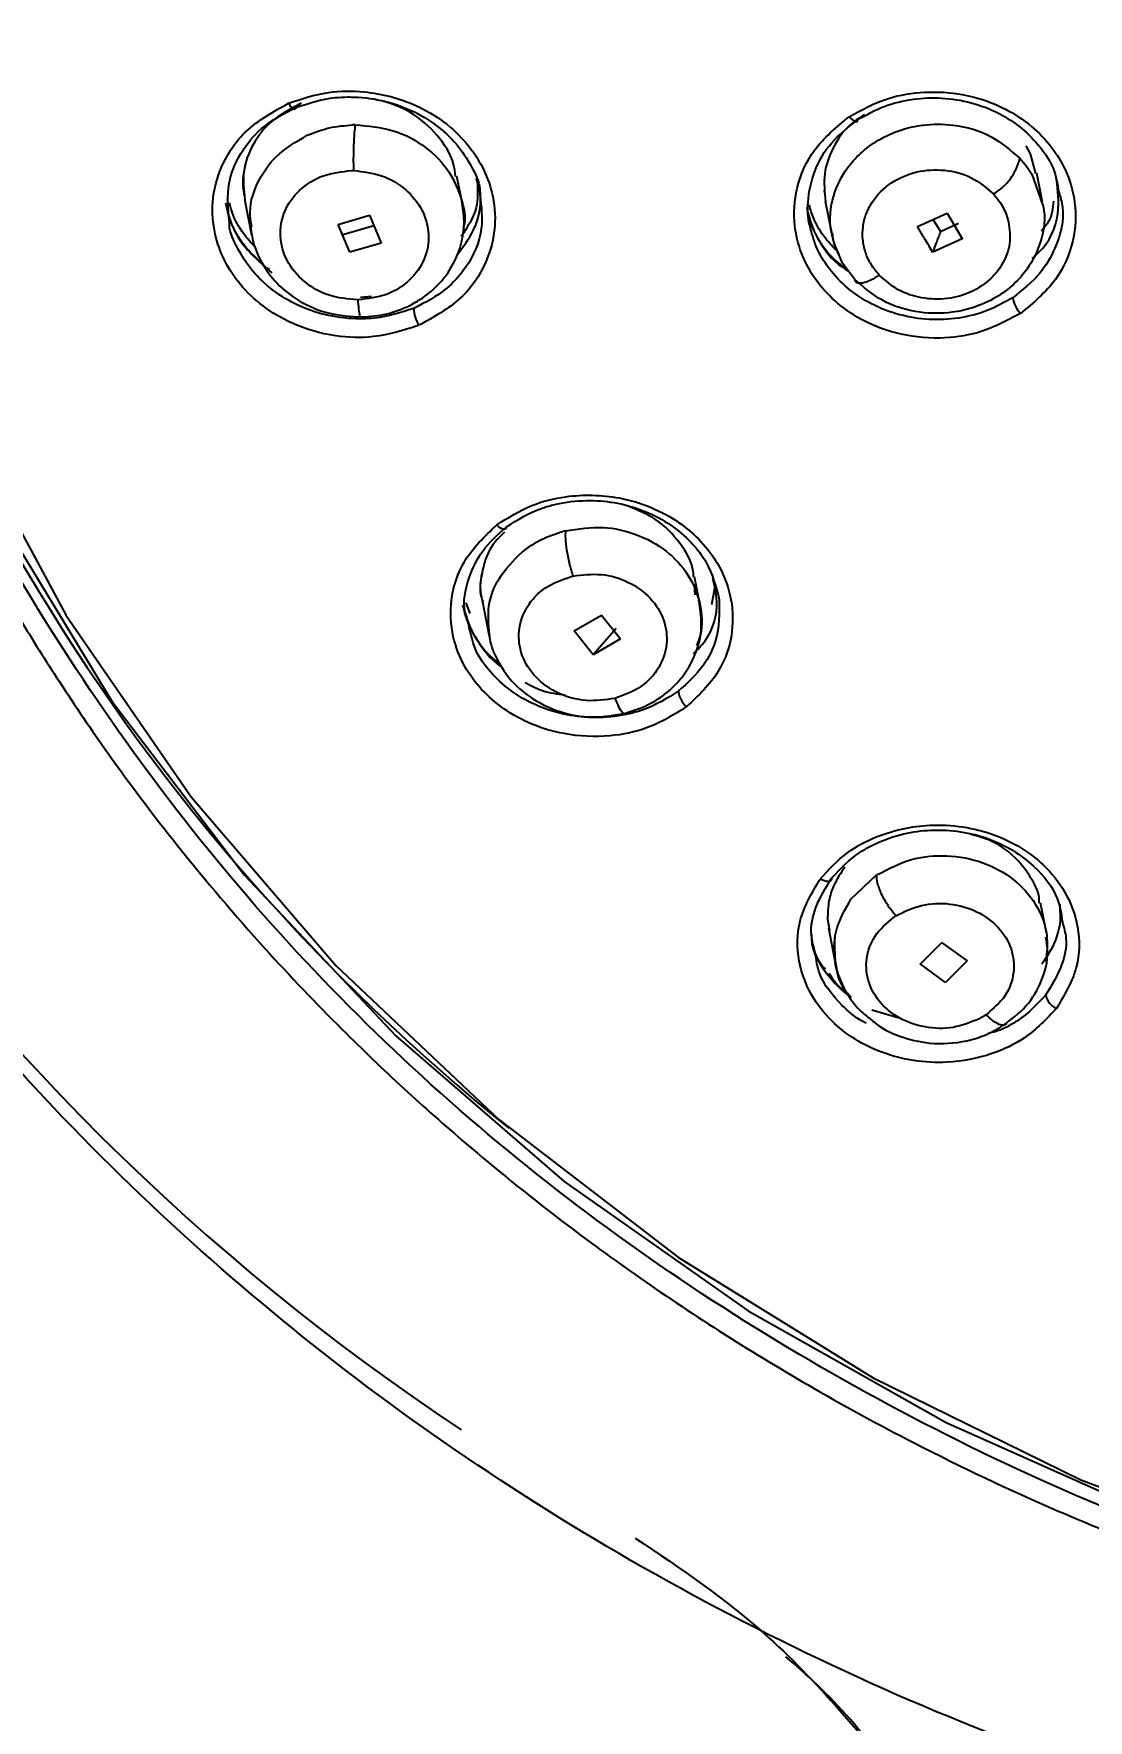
# Model space of a CAD drawing. Header units: millimetres. Extents: x 6110 to 6704, y -2661 to -1821.
# Drawn here: x 6313.67 to 6317.63, y -2185.96 to -2179.61 of the extents above; entities that cross this region are included whole.
import ezdxf

# ---------------------------------------------------------------- set-up
doc = ezdxf.new("R2010")
doc.units = ezdxf.units.MM
doc.header["$LTSCALE"] = 0.1
doc.layers.get('0').update_dxf_attribs({"lineweight": 15})
doc.layers.add('DIM', color=3, linetype='Continuous', lineweight=9)
doc.styles.get("Standard").update_dxf_attribs({"font": 'arial.ttf'})
doc.dimstyles.new('ISO-25', dxfattribs={"dimtxt": 2.5, "dimasz": 2.5, "dimexe": 1.25, "dimexo": 0.625, "dimtad": 1, "dimlfac": 5, "dimtxsty": 'Standard', "dimcen": 2.5, "dimadec": 0, "dimazin": 0, "dimtfac": 1, "dimtmove": 0, "dimatfit": 3, "dimfxl": 0, "dimarcsym": 0})

# ---------------------------------------------------------------- blocks, each defined once
blk = doc.blocks.new('*D49')
at = {"layer": 'Defpoints', "color": 0}
for p in [(6307.9519, -2080.7498), (6411.4918, -2580.4433), (6420.3266, -2580.4433)]:
    blk.add_point(p, dxfattribs=at)
at = {"layer": 'DIM', "color": 0, "lineweight": -2}
for p, q in [((6308.5769, -2080.7498), (6421.5766, -2080.7498)), ((6420.3266, -2084.7498), (6420.3266, -2576.4433)), ((6412.1168, -2580.4433), (6421.5766, -2580.4433))]:
    blk.add_line(p, q, dxfattribs=at)
at = {"layer": 'DIM', "color": 0}
for points in [[(6419.6599, -2084.7498), (6420.9932, -2084.7498), (6420.3266, -2080.7498)], [(6419.6599, -2576.4433), (6420.9932, -2576.4433), (6420.3266, -2580.4433)]]:
    blk.add_solid(points, dxfattribs=at)
at = {"layer": 'DIM', "color": 0, "insert": (6417.0795, -2330.5966), "char_height": 4, "attachment_point": 5, "rotation": 90}
blk.add_mtext('(2280)', dxfattribs=at)

msp = doc.modelspace()

# ---------------------------------------------------------------- linework, layer by layer
at = {"linetype": 'Continuous', "lineweight": 25}
for p, q in [((6314.8798, -2179.957), (6314.87, -2179.9572)), ((6317.3772, -2180.0825), (6317.4021, -2180.1124)), ((6317.4172, -2180.0655), (6317.4013, -2180.0352)), ((6317.438, -2180.1393), (6317.4172, -2180.0655)), ((6315.2826, -2180.2557), (6315.262, -2180.15)), ((6317.4021, -2180.1124), (6317.4223, -2180.1427)), ((6317.4223, -2180.1427), (6317.4535, -2180.231)), ((6317.4622, -2180.2476), (6317.4409, -2180.1385)), ((6316.6466, -2180.2198), (6316.6439, -2180.2042)), ((6314.4637, -2180.2362), (6314.4899, -2180.3703)), ((6316.6464, -2180.244), (6316.6717, -2180.3733)), ((6314.8159, -2180.3314), (6314.9341, -2180.2969)), ((6314.8591, -2180.4359), (6314.8159, -2180.3313)), ((6314.8291, -2180.37), (6314.9495, -2180.3349)), ((6314.9338, -2180.2969), (6314.977, -2180.4015)), ((6316.9928, -2180.3394), (6317.1041, -2180.2893)), ((6317.0803, -2180.3597), (6317.0523, -2180.3126)), ((6317.147, -2180.3284), (6317.0795, -2180.3588)), ((6317.1041, -2180.2893), (6317.1616, -2180.3864)), ((6314.9772, -2180.4014), (6314.859, -2180.4359)), ((6317.1614, -2180.3857), (6317.0501, -2180.4359)), ((6317.0503, -2180.4356), (6317.0503, -2180.4359)), ((6314.5594, -2180.5021), (6314.5487, -2180.4954)), ((6316.7565, -2180.5373), (6316.7115, -2180.4771)), ((6314.9414, -2180.6028), (6314.8992, -2180.606)), ((6315.6702, -2181.4833), (6315.6607, -2181.4857)), ((6316.1759, -2181.7642), (6316.1547, -2181.6561)), ((6316.1537, -2181.6858), (6316.156, -2181.7242)), ((6316.2305, -2181.7009), (6316.2188, -2181.7615)), ((6315.3122, -2181.7947), (6315.297, -2181.7538)), ((6315.357, -2181.7449), (6315.3834, -2181.8802)), ((6315.7023, -2181.8601), (6315.8055, -2181.8001)), ((6315.7743, -2181.9499), (6315.7024, -2181.86)), ((6315.8605, -2181.8507), (6315.7743, -2181.9498)), ((6315.8052, -2181.8002), (6315.8771, -2181.89)), ((6315.8773, -2181.8898), (6315.7742, -2181.9499)), ((6316.743, -2182.8689), (6316.8395, -2182.7778)), ((6317.4773, -2182.9958), (6317.4552, -2182.8829)), ((6317.5303, -2182.9512), (6317.5291, -2182.8872)), ((6316.6551, -2182.9444), (6316.6618, -2182.9848)), ((6316.6583, -2182.976), (6316.6853, -2183.1146)), ((6317.0028, -2183.1126), (6317.0839, -2183.0318)), ((6317.0837, -2183.0319), (6317.1795, -2183.1008)), ((6317.0987, -2183.1815), (6317.0028, -2183.1125)), ((6317.1796, -2183.1006), (6317.0986, -2183.1815)), ((6316.8218, -2183.2851), (6316.9247, -2183.3151))]:
    msp.add_line(p, q, dxfattribs=at)
at = {"linetype": 'Continuous', "lineweight": 25, "flags": 128}
for points in [[(6312.833, -2179.3392), (6312.8734, -2179.5319), (6313.0953, -2180.3181), (6313.4031, -2181.0772), (6313.7937, -2181.8017), (6314.2632, -2182.4844), (6314.8071, -2183.1186), (6315.4198, -2183.6979), (6316.0953, -2184.2166), (6316.8269, -2184.6694), (6317.6072, -2185.052), (6318.4287, -2185.3605), (6319.283, -2185.5919), (6320.1616, -2185.7438), (6321.056, -2185.8147), (6321.9571, -2185.804)], [(6314.6565, -2179.8914), (6314.6554, -2179.8955), (6314.6534, -2179.8979), (6314.6505, -2179.8985), (6314.647, -2179.8972), (6314.6429, -2179.8941), (6314.6384, -2179.8893), (6314.6338, -2179.883), (6314.6291, -2179.8755)], [(6316.7362, -2179.9261), (6316.7423, -2179.9327), (6316.7483, -2179.9381), (6316.7538, -2179.9421), (6316.7587, -2179.9445), (6316.7628, -2179.9452), (6316.7659, -2179.9443), (6316.7678, -2179.9416), (6316.7686, -2179.9374)], [(6313.5416, -2181.4271), (6313.9653, -2182.1247), (6314.4638, -2182.7785), (6315.0323, -2183.3822), (6315.6654, -2183.93), (6316.3569, -2184.4166), (6317.1002, -2184.8373), (6317.8881, -2185.1881), (6318.713, -2185.4656), (6319.567, -2185.6672), (6320.4419, -2185.7908), (6321.3292, -2185.8353), (6322.2204, -2185.8003), (6323.1069, -2185.686), (6323.9801, -2185.4937), (6324.8318, -2185.2252), (6325.6536, -2184.883), (6326.4376, -2184.4704), (6327.1763, -2183.9914), (6327.8627, -2183.4506), (6328.4899, -2182.8533), (6329.0521, -2182.2052), (6329.5439, -2181.5125), (6329.9604, -2180.7819)], [(6315.4488, -2181.4683), (6315.4477, -2181.4729), (6315.4453, -2181.476), (6315.4416, -2181.4775), (6315.4369, -2181.4774), (6315.4313, -2181.4756), (6315.4251, -2181.4722), (6315.4184, -2181.4674), (6315.4116, -2181.4614)], [(6316.6711, -2182.789), (6316.6702, -2182.794), (6316.6676, -2182.7979), (6316.6635, -2182.8006), (6316.6579, -2182.8019), (6316.6513, -2182.8017), (6316.6437, -2182.8001), (6316.6355, -2182.7972), (6316.6271, -2182.793)]]:
    msp.add_lwpolyline(points, dxfattribs=at)
at = {"linetype": 'Continuous', "lineweight": 25}
for centre, radius, start, end in [((6320.1783, -2177.4713), 8.8695, 191.52649, 236.45921), ((6320.3224, -2177.6885), 7.7566, 191.3905, 231.15198), ((6317.1756, -2180.0377), 0.2065, 299.93826, 347.47942), ((6315.2243, -2180.6436), 0.1244, 181.61722, 212.61722), ((6317.4597, -2180.5892), 0.1104, 189.14176, 223.87738), ((6316.1846, -2182.0756), 0.0913, 187.23566, 229.55897), ((6317.5449, -2183.2131), 0.0725, 193.06416, 246.10781)]:
    msp.add_arc(centre, radius, start, end, dxfattribs=at)
for points, knots in [([(6321.293, -2186.764), (6320.8419, -2186.7483), (6319.9316, -2186.7166), (6318.485, -2186.4398), (6316.9759, -2185.9377), (6315.4952, -2185.1542), (6314.1777, -2184.1438), (6313.0843, -2182.9494), (6312.2263, -2181.5849), (6311.6675, -2180.1736), (6311.3755, -2178.748), (6311.3229, -2177.4154), (6311.4712, -2176.1199), (6311.8197, -2174.7929), (6312.4334, -2173.4004), (6313.3515, -2172.0223), (6314.5158, -2170.7843), (6315.8723, -2169.7429), (6317.4071, -2168.9085), (6318.9812, -2168.3491), (6320.5618, -2168.0162), (6321.5761, -2167.9766), (6322.0888, -2167.9566)], [0, 0, 0, 0, 0.041768, 0.084276, 0.137195, 0.191649, 0.244568, 0.299021, 0.351941, 0.406395, 0.452689, 0.499999, 0.541767, 0.584275, 0.637195, 0.691649, 0.744569, 0.799023, 0.851943, 0.906397, 0.952691, 1, 1, 1, 1]), ([(6319.9651, -2185.7711), (6319.4424, -2185.6703), (6318.397, -2185.4687), (6316.9474, -2184.8513), (6315.644, -2184.025), (6314.5278, -2182.9933), (6313.6496, -2181.7903), (6313.0765, -2180.6699), (6312.9117, -2179.9366), (6312.8538, -2179.6791)], [0, 0, 0, 0, 0.152878, 0.305756, 0.458634, 0.611512, 0.76439, 0.917269, 1, 1, 1, 1]), ([(6312.7572, -2179.7209), (6312.7659, -2179.761), (6312.8228, -2180.0242), (6312.9547, -2180.4146), (6313.1464, -2180.9041), (6313.3531, -2181.3457), (6313.5654, -2181.7307), (6313.7738, -2182.0639), (6313.9687, -2182.3504), (6314.2234, -2182.6887), (6314.5172, -2183.0347), (6314.8049, -2183.3365), (6315.058, -2183.5792), (6315.3273, -2183.818), (6315.6163, -2184.0519), (6315.9354, -2184.2861), (6316.2476, -2184.4955), (6316.5971, -2184.7084), (6317.0183, -2184.9386), (6317.4703, -2185.1523), (6317.8833, -2185.3197), (6318.1713, -2185.4233), (6318.4539, -2185.5169), (6318.7771, -2185.6128), (6319.176, -2185.7122), (6319.5673, -2185.7937), (6319.8272, -2185.8343), (6319.9551, -2185.8543)], [0, 0, 0, 0, 0.012754, 0.08379, 0.127677, 0.17588, 0.234617, 0.263195, 0.2967, 0.340883, 0.392561, 0.434717, 0.467046, 0.498266, 0.542804, 0.57819, 0.616042, 0.654185, 0.698929, 0.756921, 0.800012, 0.828197, 0.845414, 0.88589, 0.925146, 0.963182, 1, 1, 1, 1]), ([(6314.6291, -2179.8755), (6314.6782, -2179.8591), (6314.7692, -2179.8288), (6314.9361, -2179.8278), (6315.0884, -2179.8676), (6315.2153, -2179.9429), (6315.3004, -2180.023), (6315.361, -2180.1137), (6315.4006, -2180.2194), (6315.4114, -2180.3437), (6315.3754, -2180.4832), (6315.2816, -2180.6211), (6315.1753, -2180.6798), (6315.1195, -2180.7106)], [0, 0, 0, 0, 0.095996, 0.177913, 0.298894, 0.374666, 0.447729, 0.518075, 0.585697, 0.672417, 0.770398, 0.879589, 1, 1, 1, 1]), ([(6316.7362, -2179.9261), (6316.784, -2179.9001), (6316.8712, -2179.8526), (6317.0358, -2179.8263), (6317.1892, -2179.8414), (6317.3243, -2179.8933), (6317.4226, -2179.9583), (6317.498, -2180.0366), (6317.5567, -2180.1331), (6317.5919, -2180.2534), (6317.5843, -2180.3978), (6317.5201, -2180.5498), (6317.4282, -2180.6259), (6317.3802, -2180.6657)], [0, 0, 0, 0, 0.102023, 0.186083, 0.299703, 0.37664, 0.449874, 0.519398, 0.585207, 0.673032, 0.771459, 0.880443, 1, 1, 1, 1]), ([(6315.1195, -2180.7106), (6315.0636, -2180.7286), (6314.9633, -2180.7608), (6314.7954, -2180.7547), (6314.6515, -2180.7135), (6314.5315, -2180.6419), (6314.4461, -2180.5606), (6314.3848, -2180.4677), (6314.3472, -2180.3621), (6314.3381, -2180.24), (6314.3733, -2180.1041), (6314.4658, -2179.9661), (6314.5726, -2179.9068), (6314.6291, -2179.8755)], [0, 0, 0, 0, 0.108634, 0.194831, 0.299323, 0.375934, 0.450142, 0.520765, 0.591343, 0.67352, 0.769042, 0.877862, 1, 1, 1, 1]), ([(6314.4067, -2180.3223), (6314.402, -2180.2732), (6314.3929, -2180.1772), (6314.4501, -2180.0526), (6314.5372, -2179.953), (6314.6154, -2179.9126), (6314.6565, -2179.8914)], [0, 0, 0, 0, 0.276185, 0.538934, 0.757829, 1, 1, 1, 1]), ([(6314.6762, -2179.8756), (6314.6359, -2179.897), (6314.5634, -2179.9355), (6314.4914, -2180.0286), (6314.4532, -2180.13), (6314.4612, -2180.203), (6314.465, -2180.2374)], [0, 0, 0, 0, 0.283951, 0.510351, 0.769926, 1, 1, 1, 1]), ([(6314.6565, -2179.8914), (6314.7052, -2179.8757), (6314.7684, -2179.8553), (6314.8446, -2179.8518), (6314.9071, -2179.8525), (6314.989, -2179.8638), (6315.0938, -2179.9005), (6315.1857, -2179.9552), (6315.2633, -2180.0271), (6315.3164, -2180.1096), (6315.3487, -2180.1767), (6315.3489, -2180.2151), (6315.349, -2180.2233)], [0, 0, 0, 0, 0.1736846, 0.2253356, 0.2533051, 0.3817721, 0.4955181, 0.6187851, 0.7386891, 0.8554097, 0.9691422, 1, 1, 1, 1]), ([(6315.2566, -2180.1509), (6315.255, -2180.1354), (6315.2492, -2180.0803), (6315.1909, -2179.9925), (6315.0988, -2179.9081), (6315.021, -2179.8799), (6314.9874, -2179.8677)], [0, 0, 0, 0, 0.121426, 0.432177, 0.755237, 1, 1, 1, 1]), ([(6316.7686, -2179.9374), (6316.8007, -2179.9193), (6316.8648, -2179.8831), (6316.9744, -2179.8571), (6317.0859, -2179.8525), (6317.1955, -2179.8701), (6317.298, -2179.9094), (6317.3867, -2179.967), (6317.4554, -2180.0383), (6317.509, -2180.119), (6317.5191, -2180.1791), (6317.5241, -2180.2095)], [0, 0, 0, 0, 0.117601, 0.235212, 0.345299, 0.458551, 0.572294, 0.682727, 0.789932, 0.894004, 1, 1, 1, 1]), ([(6314.8798, -2179.957), (6314.8786, -2179.9657), (6314.8768, -2179.979), (6314.8749, -2180.0071), (6314.8737, -2180.0314), (6314.873, -2180.0574), (6314.8725, -2180.091), (6314.8728, -2180.1139), (6314.8731, -2180.1287)], [0, 0, 0, 0, 0.243271, 0.373729, 0.506244, 0.637838, 0.765651, 1, 1, 1, 1]), ([(6314.8798, -2179.957), (6314.928, -2179.9611), (6315.0179, -2179.9687), (6315.1377, -2180.0296), (6315.2294, -2180.1161), (6315.2797, -2180.2252), (6315.2976, -2180.3077), (6315.2859, -2180.3469), (6315.2853, -2180.3492)], [0, 0, 0, 0, 0.213751, 0.399123, 0.59981, 0.79515, 0.988248, 1, 1, 1, 1]), ([(6317.3802, -2180.6657), (6317.3278, -2180.6937), (6317.2344, -2180.7435), (6317.069, -2180.7649), (6316.9218, -2180.7484), (6316.7919, -2180.6986), (6316.6922, -2180.6324), (6316.6142, -2180.5508), (6316.5563, -2180.4514), (6316.524, -2180.3302), (6316.5339, -2180.1891), (6316.5982, -2180.0402), (6316.6888, -2179.9653), (6316.7362, -2179.9261)], [0, 0, 0, 0, 0.110986, 0.197885, 0.298778, 0.376333, 0.45122, 0.522122, 0.59299, 0.678569, 0.774938, 0.882072, 1, 1, 1, 1]), ([(6316.5885, -2180.3361), (6316.5882, -2180.3354), (6316.5795, -2180.3072), (6316.5795, -2180.2355), (6316.601, -2180.1283), (6316.6654, -2180.0183), (6316.7337, -2179.9648), (6316.7686, -2179.9374)], [0, 0, 0, 0, 0.00507, 0.192445, 0.465411, 0.726247, 1, 1, 1, 1]), ([(6316.7937, -2179.9188), (6316.7776, -2179.9288), (6316.726, -2179.9609), (6316.6731, -2180.0392), (6316.6366, -2180.1416), (6316.6437, -2180.2104), (6316.6474, -2180.2455)], [0, 0, 0, 0, 0.1403947, 0.4495115, 0.719199, 1, 1, 1, 1]), ([(6316.7115, -2180.4771), (6316.6937, -2180.4376), (6316.6574, -2180.3566), (6316.6692, -2180.2279), (6316.7173, -2180.1297), (6316.7787, -2180.0609), (6316.8468, -2180.0102), (6316.9275, -2179.974), (6317.0235, -2179.9529), (6317.1405, -2179.9534), (6317.2737, -2179.9919), (6317.3436, -2180.0531), (6317.3772, -2180.0825)], [0, 0, 0, 0, 0.121465, 0.248878, 0.358769, 0.425386, 0.499658, 0.583856, 0.653834, 0.750779, 0.880329, 1, 1, 1, 1]), ([(6314.4909, -2180.3403), (6314.4879, -2180.3214), (6314.4786, -2180.2616), (6314.5115, -2180.1676), (6314.5827, -2180.064), (6314.6581, -2180.0203), (6314.6998, -2179.9961)], [0, 0, 0, 0, 0.1361165, 0.4299654, 0.6848747, 1, 1, 1, 1]), ([(6314.4645, -2180.2247), (6314.462, -2180.2126), (6314.4539, -2180.1737), (6314.4619, -2180.1355), (6314.4674, -2180.1092)], [0, 0, 0, 0, 0.311093, 1, 1, 1, 1]), ([(6314.8895, -2180.6149), (6314.8527, -2180.6117), (6314.7795, -2180.6052), (6314.684, -2180.5499), (6314.6183, -2180.4704), (6314.5917, -2180.3753), (6314.6085, -2180.2795), (6314.6664, -2180.1981), (6314.7567, -2180.1406), (6314.8298, -2180.1326), (6314.8663, -2180.1287)], [0, 0, 0, 0, 0.126075, 0.250713, 0.374166, 0.497369, 0.621398, 0.746857, 0.873516, 1, 1, 1, 1]), ([(6314.8663, -2180.1287), (6314.8674, -2180.1286), (6314.8697, -2180.1286), (6314.8719, -2180.1287), (6314.8731, -2180.1287)], [0, 0, 0, 0, 0.500272, 1, 1, 1, 1]), ([(6314.8731, -2180.1287), (6314.9091, -2180.1327), (6314.9806, -2180.1408), (6315.0733, -2180.1966), (6315.137, -2180.2757), (6315.1622, -2180.3697), (6315.1454, -2180.4638), (6315.0888, -2180.5442), (6314.9996, -2180.6022), (6314.9264, -2180.6106), (6314.8895, -2180.6149)], [0, 0, 0, 0, 0.125218, 0.248566, 0.372043, 0.495668, 0.618933, 0.743085, 0.870615, 1, 1, 1, 1]), ([(6316.8491, -2180.5216), (6316.8382, -2180.5084), (6316.8166, -2180.482), (6316.7961, -2180.4364), (6316.7857, -2180.3884), (6316.7865, -2180.3396), (6316.7984, -2180.2918), (6316.8283, -2180.2324), (6316.8897, -2180.1706), (6316.9883, -2180.1284), (6317.0953, -2180.1221), (6317.2006, -2180.1496), (6317.2523, -2180.1941), (6317.2786, -2180.2167)], [0, 0, 0, 0, 0.063447, 0.126894, 0.190419, 0.25409, 0.317953, 0.382022, 0.509878, 0.633989, 0.754188, 0.875086, 1, 1, 1, 1]), ([(6317.4237, -2180.4599), (6317.4377, -2180.4473), (6317.4935, -2180.3974), (6317.5325, -2180.2832), (6317.5191, -2180.1891), (6317.5132, -2180.1479)], [0, 0, 0, 0, 0.158344, 0.630978, 1, 1, 1, 1]), ([(6315.2611, -2180.4486), (6315.2844, -2180.4177), (6315.34, -2180.3437), (6315.3607, -2180.2342), (6315.3386, -2180.1702), (6315.3344, -2180.1581)], [0, 0, 0, 0, 0.3685836, 0.8809624, 1, 1, 1, 1]), ([(6315.3387, -2180.1721), (6315.3402, -2180.2045), (6315.3436, -2180.2786), (6315.3012, -2180.3415), (6315.2774, -2180.3769)], [0, 0, 0, 0, 0.43848, 1, 1, 1, 1]), ([(6317.5241, -2180.2095), (6317.5296, -2180.228), (6317.5502, -2180.298), (6317.521, -2180.4071), (6317.4547, -2180.5249), (6317.3876, -2180.5777), (6317.3507, -2180.6068)], [0, 0, 0, 0, 0.126, 0.474808, 0.711665, 1, 1, 1, 1]), ([(6314.3923, -2180.2517), (6314.3975, -2180.2745), (6314.4091, -2180.3248), (6314.4589, -2180.4197), (6314.5241, -2180.4765), (6314.566, -2180.5129)], [0, 0, 0, 0, 0.229276, 0.505864, 1, 1, 1, 1]), ([(6314.5324, -2180.4803), (6314.5111, -2180.4611), (6314.4642, -2180.4185), (6314.4194, -2180.3476), (6314.4051, -2180.2977), (6314.3993, -2180.2772)], [0, 0, 0, 0, 0.328055, 0.724026, 1, 1, 1, 1]), ([(6314.505, -2180.4182), (6314.4893, -2180.4009), (6314.4538, -2180.3616), (6314.4212, -2180.3035), (6314.4107, -2180.2631), (6314.4073, -2180.2499)], [0, 0, 0, 0, 0.345647, 0.785171, 1, 1, 1, 1]), ([(6314.8919, -2180.6796), (6314.9238, -2180.6778), (6314.987, -2180.6744), (6315.0752, -2180.6439), (6315.1513, -2180.5982), (6315.2123, -2180.539), (6315.2566, -2180.4704), (6315.2828, -2180.3958), (6315.2924, -2180.3187), (6315.284, -2180.2681), (6315.2799, -2180.2432)], [0, 0, 0, 0, 0.137663, 0.27267, 0.403467, 0.529648, 0.65207, 0.771315, 0.88745, 1, 1, 1, 1]), ([(6315.349, -2180.2233), (6315.3538, -2180.2647), (6315.3649, -2180.3596), (6315.3095, -2180.4821), (6315.2191, -2180.5852), (6315.1425, -2180.625), (6315.1, -2180.6471)], [0, 0, 0, 0, 0.236692, 0.542129, 0.746035, 1, 1, 1, 1]), ([(6316.577, -2180.2676), (6316.5808, -2180.2872), (6316.5902, -2180.3345), (6316.6282, -2180.4035), (6316.6732, -2180.4683), (6316.7163, -2180.4954), (6316.733, -2180.5059)], [0, 0, 0, 0, 0.2119148, 0.512473, 0.8101172, 1, 1, 1, 1]), ([(6316.6931, -2180.4334), (6316.6772, -2180.4172), (6316.6403, -2180.3797), (6316.604, -2180.3193), (6316.5913, -2180.275), (6316.5863, -2180.258)], [0, 0, 0, 0, 0.318123, 0.737742, 1, 1, 1, 1]), ([(6317.4535, -2180.231), (6317.4577, -2180.2417), (6317.4784, -2180.2941), (6317.4628, -2180.3921), (6317.4167, -2180.49), (6317.3549, -2180.559), (6317.2868, -2180.6097), (6317.207, -2180.6454), (6317.1099, -2180.667), (6316.9921, -2180.6666), (6316.8583, -2180.6266), (6316.7894, -2180.5661), (6316.7565, -2180.5373)], [0, 0, 0, 0, 0.03559, 0.175415, 0.296133, 0.369268, 0.450782, 0.543727, 0.616773, 0.729979, 0.871116, 1, 1, 1, 1]), ([(6317.2786, -2180.2167), (6317.2907, -2180.2313), (6317.3148, -2180.2605), (6317.3269, -2180.2948), (6317.3329, -2180.312)], [0, 0, 0, 0, 0.499962, 1, 1, 1, 1]), ([(6317.5041, -2180.2439), (6317.5013, -2180.2703), (6317.4968, -2180.3121), (6317.4685, -2180.345), (6317.4581, -2180.3571)], [0, 0, 0, 0, 0.631611, 1, 1, 1, 1]), ([(6315.1, -2180.6471), (6315.0518, -2180.6627), (6314.9893, -2180.6829), (6314.9141, -2180.6866), (6314.8513, -2180.6862), (6314.7684, -2180.675), (6314.6619, -2180.6377), (6314.5688, -2180.5819), (6314.4901, -2180.5082), (6314.438, -2180.4236), (6314.4063, -2180.3598), (6314.4067, -2180.3257), (6314.4067, -2180.3223)], [0, 0, 0, 0, 0.1734337, 0.2248964, 0.2526405, 0.3843873, 0.5006524, 0.6272297, 0.7503829, 0.870304, 0.9872012, 1, 1, 1, 1]), ([(6316.7292, -2180.5008), (6316.711, -2180.4873), (6316.6609, -2180.45), (6316.6082, -2180.3753), (6316.5898, -2180.314), (6316.5815, -2180.2864)], [0, 0, 0, 0, 0.238266, 0.657064, 1, 1, 1, 1]), ([(6317.3507, -2180.6068), (6317.3195, -2180.6245), (6317.2569, -2180.6599), (6317.1487, -2180.6866), (6317.0367, -2180.6921), (6316.9246, -2180.6745), (6316.8195, -2180.6342), (6316.7288, -2180.5742), (6316.6584, -2180.4999), (6316.6099, -2180.4192), (6316.5953, -2180.3626), (6316.5885, -2180.3361)], [0, 0, 0, 0, 0.114815, 0.229638, 0.342372, 0.457163, 0.5743, 0.688068, 0.798561, 0.905878, 1, 1, 1, 1]), ([(6317.3329, -2180.312), (6317.3375, -2180.3394), (6317.3465, -2180.3935), (6317.3208, -2180.4725), (6317.2703, -2180.5393), (6317.1963, -2180.5888), (6317.1056, -2180.6148), (6317.0091, -2180.6119), (6316.917, -2180.5817), (6316.8717, -2180.5416), (6316.8491, -2180.5216)], [0, 0, 0, 0, 0.125392, 0.247118, 0.36741, 0.489931, 0.617011, 0.745334, 0.872976, 1, 1, 1, 1]), ([(6317.0505, -2180.4364), (6317.041, -2180.4204), (6317.0312, -2180.4038), (6317.0188, -2180.383), (6317.0092, -2180.3666), (6316.9998, -2180.3508), (6316.993, -2180.3393)], [0, 0, 0, 0, 0.495209, 0.513126, 0.64433, 1, 1, 1, 1]), ([(6314.4869, -2180.3415), (6314.4896, -2180.3612), (6314.4961, -2180.4084), (6314.5285, -2180.4812), (6314.5853, -2180.5576), (6314.6698, -2180.6238), (6314.7804, -2180.6725), (6314.8631, -2180.6768), (6314.9062, -2180.6791)], [0, 0, 0, 0, 0.103597, 0.24881, 0.410944, 0.590047, 0.786345, 1, 1, 1, 1]), ([(6316.6727, -2180.3624), (6316.6732, -2180.3717), (6316.6746, -2180.3991), (6316.6876, -2180.4241), (6316.6961, -2180.4406)], [0, 0, 0, 0, 0.339258, 1, 1, 1, 1]), ([(6317.0796, -2180.3587), (6317.0771, -2180.3652), (6317.0724, -2180.3773), (6317.0672, -2180.3902), (6317.06, -2180.4094), (6317.055, -2180.4229), (6317.0503, -2180.4356)], [0, 0, 0, 0, 0.250008, 0.470468, 0.500002, 1, 1, 1, 1]), ([(6316.8491, -2180.5216), (6316.8382, -2180.5286), (6316.8156, -2180.5434), (6316.7857, -2180.5537), (6316.7633, -2180.553), (6316.7588, -2180.5424), (6316.7565, -2180.5373)], [0, 0, 0, 0, 0.233277, 0.488311, 0.749782, 1, 1, 1, 1]), ([(6314.8895, -2180.6149), (6314.8904, -2180.627), (6314.8923, -2180.6523), (6314.8962, -2180.6762), (6314.8989, -2180.6779), (6314.9002, -2180.6787)], [0, 0, 0, 0, 0.326726, 0.685903, 1, 1, 1, 1]), ([(6315.4116, -2181.4614), (6315.4538, -2181.4345), (6315.532, -2181.3848), (6315.6914, -2181.3455), (6315.8487, -2181.3486), (6315.9921, -2181.3913), (6316.0969, -2181.4481), (6316.1815, -2181.5206), (6316.2503, -2181.6123), (6316.297, -2181.7283), (6316.3034, -2181.8696), (6316.2541, -2182.0226), (6316.1696, -2182.1029), (6316.1253, -2182.1451)], [0, 0, 0, 0, 0.095996, 0.177913, 0.298894, 0.374666, 0.447729, 0.518075, 0.585697, 0.672417, 0.770398, 0.879589, 1, 1, 1, 1]), ([(6315.4488, -2181.4683), (6315.4907, -2181.4421), (6315.545, -2181.4082), (6315.6167, -2181.3875), (6315.6766, -2181.3739), (6315.758, -2181.3659), (6315.8688, -2181.377), (6315.9727, -2181.408), (6316.0673, -2181.459), (6316.1442, -2181.5249), (6316.2162, -2181.6176), (6316.2357, -2181.6947), (6316.2479, -2181.7425)], [0, 0, 0, 0, 0.150403, 0.195131, 0.219351, 0.330598, 0.429097, 0.535841, 0.639672, 0.740747, 0.839234, 1, 1, 1, 1]), ([(6316.1514, -2181.6563), (6316.1512, -2181.6499), (6316.15, -2181.6051), (6316.1021, -2181.5267), (6316.0201, -2181.4386), (6315.9444, -2181.4074), (6315.9103, -2181.3933)], [0, 0, 0, 0, 0.0562327, 0.3903611, 0.7257347, 1, 1, 1, 1]), ([(6316.1253, -2182.1451), (6316.0771, -2182.175), (6315.9905, -2182.2288), (6315.8282, -2182.2614), (6315.6785, -2182.2552), (6315.5428, -2182.2144), (6315.4373, -2182.1565), (6315.3514, -2182.082), (6315.2845, -2181.9899), (6315.2401, -2181.8756), (6315.2339, -2181.738), (6315.282, -2181.5852), (6315.3668, -2181.5042), (6315.4116, -2181.4614)], [0, 0, 0, 0, 0.1086335, 0.1948311, 0.2993225, 0.3759343, 0.4501422, 0.5207652, 0.5913431, 0.6735203, 0.7690425, 0.8778622, 1, 1, 1, 1]), ([(6315.3054, -2181.8324), (6315.3005, -2181.8186), (6315.2808, -2181.7633), (6315.3019, -2181.6663), (6315.353, -2181.5536), (6315.4163, -2181.4972), (6315.4488, -2181.4683)], [0, 0, 0, 0, 0.104057, 0.41816, 0.700827, 1, 1, 1, 1]), ([(6315.6702, -2181.4833), (6315.7177, -2181.476), (6315.8065, -2181.4625), (6315.9399, -2181.4929), (6316.052, -2181.5542), (6316.1367, -2181.6466), (6316.1807, -2181.7572), (6316.1878, -2181.8519), (6316.1673, -2181.9022), (6316.1621, -2181.915)], [0, 0, 0, 0, 0.1695294, 0.3165479, 0.4757147, 0.63064, 0.783791, 0.9453118, 1, 1, 1, 1]), ([(6315.4414, -2181.4883), (6315.4255, -2181.5035), (6315.3846, -2181.5427), (6315.3559, -2181.63), (6315.3437, -2181.7054), (6315.3581, -2181.7449), (6315.3593, -2181.7482)], [0, 0, 0, 0, 0.2192441, 0.5660182, 0.9636044, 1, 1, 1, 1]), ([(6315.6702, -2181.4833), (6315.6695, -2181.4925), (6315.6686, -2181.5066), (6315.6713, -2181.535), (6315.6747, -2181.5593), (6315.6795, -2181.5849), (6315.6868, -2181.6177), (6315.6935, -2181.6395), (6315.6979, -2181.6537)], [0, 0, 0, 0, 0.2432711, 0.373729, 0.5062443, 0.6378379, 0.765651, 1, 1, 1, 1]), ([(6315.3843, -2181.8719), (6315.3811, -2181.8366), (6315.3745, -2181.7652), (6315.4162, -2181.6536), (6315.4758, -2181.5943), (6315.5081, -2181.5622)], [0, 0, 0, 0, 0.308879, 0.625527, 1, 1, 1, 1]), ([(6315.3559, -2181.7369), (6315.3557, -2181.7363), (6315.3456, -2181.7047), (6315.3518, -2181.6722), (6315.3579, -2181.6403)], [0, 0, 0, 0, 0.018051, 1, 1, 1, 1]), ([(6315.8559, -2182.1135), (6315.8197, -2182.1188), (6315.7477, -2182.1295), (6315.6401, -2182.0987), (6315.5539, -2182.038), (6315.5007, -2181.9534), (6315.4887, -2181.8582), (6315.5203, -2181.7673), (6315.59, -2181.6917), (6315.6576, -2181.6674), (6315.6914, -2181.6552)], [0, 0, 0, 0, 0.126075, 0.250713, 0.374166, 0.497369, 0.621398, 0.746857, 0.873516, 1, 1, 1, 1]), ([(6315.6914, -2181.6552), (6315.6924, -2181.6549), (6315.6946, -2181.6544), (6315.6968, -2181.6539), (6315.6979, -2181.6537)], [0, 0, 0, 0, 0.500272, 1, 1, 1, 1]), ([(6315.6979, -2181.6537), (6315.7336, -2181.6493), (6315.8044, -2181.6405), (6315.9094, -2181.6724), (6315.9935, -2181.7332), (6316.0452, -2181.8171), (6316.0566, -2181.9107), (6316.026, -2182.0003), (6315.9576, -2182.0761), (6315.8899, -2182.101), (6315.8559, -2182.1135)], [0, 0, 0, 0, 0.125218, 0.248566, 0.372043, 0.495668, 0.618933, 0.743085, 0.870615, 1, 1, 1, 1]), ([(6316.1509, -2181.9458), (6316.1664, -2181.9302), (6316.2199, -2181.876), (6316.2492, -2181.7713), (6316.2307, -2181.6913), (6316.224, -2181.6627)], [0, 0, 0, 0, 0.206933, 0.716335, 1, 1, 1, 1]), ([(6315.4217, -2181.9807), (6315.4138, -2181.9752), (6315.3706, -2181.9452), (6315.3177, -2181.87), (6315.2958, -2181.7993), (6315.2847, -2181.7637)], [0, 0, 0, 0, 0.100936, 0.54745, 1, 1, 1, 1]), ([(6315.2859, -2181.7639), (6315.2862, -2181.7675), (6315.2891, -2181.7983), (6315.3127, -2181.8542), (6315.3575, -2181.9265), (6315.4002, -2181.9758), (6315.4302, -2181.9966), (6315.4351, -2182)], [0, 0, 0, 0, 0.041458, 0.344921, 0.64104, 0.941258, 1, 1, 1, 1]), ([(6315.8838, -2182.1723), (6315.9137, -2182.1635), (6315.972, -2182.1462), (6316.0456, -2182.0994), (6316.1033, -2182.0438), (6316.1553, -2181.9653), (6316.1888, -2181.863), (6316.1768, -2181.7812), (6316.1714, -2181.7438)], [0, 0, 0, 0, 0.157402, 0.306881, 0.446758, 0.576381, 0.806361, 1, 1, 1, 1]), ([(6316.2479, -2181.7425), (6316.248, -2181.7947), (6316.2482, -2181.8816), (6316.1888, -2182.001), (6316.1278, -2182.0564), (6316.094, -2182.0871)], [0, 0, 0, 0, 0.400149, 0.667283, 1, 1, 1, 1]), ([(6316.094, -2182.0871), (6316.0526, -2182.113), (6315.9989, -2182.1465), (6315.9282, -2182.1673), (6315.8681, -2182.1812), (6315.7857, -2182.1895), (6315.6732, -2182.1783), (6315.5677, -2182.1464), (6315.4716, -2182.094), (6315.3947, -2182.026), (6315.3282, -2181.9399), (6315.3136, -2181.8712), (6315.3054, -2181.8324)], [0, 0, 0, 0, 0.152395, 0.197615, 0.221994, 0.337759, 0.43992, 0.551143, 0.659356, 0.76473, 0.867447, 1, 1, 1, 1]), ([(6315.3837, -2181.8721), (6315.3842, -2181.8784), (6315.3873, -2181.9131), (6315.4139, -2181.9749), (6315.4668, -2182.0531), (6315.5471, -2182.1206), (6315.6506, -2182.1687), (6315.7733, -2182.1912), (6315.855, -2182.1764), (6315.8971, -2182.1687)], [0, 0, 0, 0, 0.029561, 0.163381, 0.308181, 0.463901, 0.630811, 0.809377, 1, 1, 1, 1]), ([(6315.5184, -2182.0539), (6315.5396, -2182.0653), (6315.586, -2182.0901), (6315.6394, -2182.0967), (6315.6683, -2182.1003)], [0, 0, 0, 0, 0.45843, 1, 1, 1, 1]), ([(6315.8559, -2182.1135), (6315.8605, -2182.1249), (6315.8702, -2182.1488), (6315.8839, -2182.1681), (6315.8928, -2182.1745), (6315.895, -2182.1689), (6315.8951, -2182.1684)], [0, 0, 0, 0, 0.300431, 0.6307, 0.968952, 1, 1, 1, 1]), ([(6316.6271, -2182.793), (6316.6595, -2182.7578), (6316.7196, -2182.6925), (6316.8607, -2182.6184), (6317.0125, -2182.5852), (6317.1627, -2182.5928), (6317.2802, -2182.6227), (6317.383, -2182.6723), (6317.4763, -2182.7437), (6317.5557, -2182.8434), (6317.604, -2182.9763), (6317.6024, -2183.1332), (6317.5454, -2183.2291), (6317.5155, -2183.2794)], [0, 0, 0, 0, 0.095996, 0.177913, 0.298894, 0.374666, 0.447729, 0.518075, 0.585697, 0.672417, 0.770398, 0.879589, 1, 1, 1, 1]), ([(6316.6711, -2182.789), (6316.7034, -2182.7545), (6316.7452, -2182.7098), (6316.8076, -2182.6737), (6316.8608, -2182.647), (6316.9364, -2182.6207), (6317.0457, -2182.6058), (6317.1545, -2182.6115), (6317.2602, -2182.6383), (6317.3542, -2182.6832), (6317.4478, -2182.7556), (6317.5223, -2182.8481), (6317.5334, -2182.9254), (6317.5377, -2182.9556)], [0, 0, 0, 0, 0.136344, 0.17689, 0.198847, 0.299694, 0.388986, 0.485751, 0.579877, 0.671504, 0.760785, 0.906522, 1, 1, 1, 1]), ([(6317.4509, -2182.8833), (6317.4509, -2182.876), (6317.4511, -2182.8461), (6317.4251, -2182.7965), (6317.3737, -2182.7203), (6317.2954, -2182.6529), (6317.2199, -2182.6322), (6317.1939, -2182.6251)], [0, 0, 0, 0, 0.062142, 0.254284, 0.442802, 0.808186, 1, 1, 1, 1]), ([(6316.7195, -2182.7485), (6316.7048, -2182.7703), (6316.6782, -2182.8099), (6316.6568, -2182.877), (6316.6557, -2182.921), (6316.6551, -2182.9444)], [0, 0, 0, 0, 0.364625, 0.662365, 1, 1, 1, 1]), ([(6316.8395, -2182.7778), (6316.8835, -2182.7547), (6316.9642, -2182.7123), (6317.1071, -2182.6997), (6317.2406, -2182.7247), (6317.3585, -2182.7899), (6317.4433, -2182.8854), (6317.4866, -2182.9959), (6317.479, -2183.0703), (6317.4755, -2183.1037)], [0, 0, 0, 0, 0.160458, 0.294275, 0.44286, 0.586055, 0.728518, 0.878204, 1, 1, 1, 1]), ([(6317.5155, -2183.2794), (6317.4781, -2183.319), (6317.4112, -2183.39), (6317.2653, -2183.4585), (6317.1205, -2183.4868), (6316.9782, -2183.4798), (6316.8597, -2183.4488), (6316.7545, -2183.3975), (6316.6629, -2183.3252), (6316.5862, -2183.2267), (6316.5392, -2183.0971), (6316.5397, -2182.9407), (6316.5968, -2182.8441), (6316.6271, -2182.793)], [0, 0, 0, 0, 0.108631, 0.194826, 0.299315, 0.374762, 0.450157, 0.520778, 0.591354, 0.673529, 0.769049, 0.877865, 1, 1, 1, 1]), ([(6316.6087, -2183.0697), (6316.6026, -2183.0479), (6316.5866, -2182.9915), (6316.6073, -2182.892), (6316.6488, -2182.825), (6316.6711, -2182.789)], [0, 0, 0, 0, 0.224748, 0.58307, 1, 1, 1, 1]), ([(6316.9118, -2182.9314), (6316.9021, -2182.9196), (6316.8872, -2182.9014), (6316.8698, -2182.8726), (6316.8579, -2182.8499), (6316.8487, -2182.8279), (6316.8403, -2182.8016), (6316.8398, -2182.7871), (6316.8395, -2182.7778)], [0, 0, 0, 0, 0.239029, 0.368085, 0.5, 0.631915, 0.760971, 1, 1, 1, 1]), ([(6316.7432, -2183.2375), (6316.7375, -2183.2315), (6316.7026, -2183.195), (6316.6789, -2183.1076), (6316.6772, -2182.9838), (6316.7202, -2182.9087), (6316.743, -2182.8689)], [0, 0, 0, 0, 0.059826, 0.364888, 0.663658, 1, 1, 1, 1]), ([(6317.2258, -2183.3184), (6317.1936, -2183.3315), (6317.1296, -2183.3577), (6317.0203, -2183.3548), (6316.9212, -2183.3201), (6316.8443, -2183.2562), (6316.8007, -2183.1726), (6316.7976, -2183.0814), (6316.8335, -2182.9936), (6316.8857, -2182.9522), (6316.9118, -2182.9314)], [0, 0, 0, 0, 0.126117, 0.250838, 0.374368, 0.497567, 0.621469, 0.746731, 0.873258, 1, 1, 1, 1]), ([(6316.9118, -2182.9314), (6316.9431, -2182.916), (6317.005, -2182.8854), (6317.1155, -2182.8814), (6317.2187, -2182.9106), (6317.3017, -2182.9715), (6317.3513, -2183.0541), (6317.3601, -2183.1459), (6317.3288, -2183.2368), (6317.2771, -2183.2809), (6317.251, -2183.3032)], [0, 0, 0, 0, 0.126022, 0.249648, 0.373235, 0.497219, 0.620781, 0.744457, 0.870653, 1, 1, 1, 1]), ([(6316.5941, -2183.0015), (6316.5943, -2183.0138), (6316.5957, -2183.0774), (6316.6583, -2183.1589), (6316.7171, -2183.2217), (6316.7432, -2183.2375), (6316.7432, -2183.2375)], [0, 0, 0, 0, 0.136065, 0.707264, 0.999729, 1, 1, 1, 1]), ([(6317.5303, -2182.9512), (6317.5251, -2182.9762), (6317.5133, -2183.0337), (6317.4794, -2183.0844), (6317.4602, -2183.1131)], [0, 0, 0, 0, 0.434461, 1, 1, 1, 1]), ([(6317.5377, -2182.9556), (6317.5433, -2182.9757), (6317.5584, -2183.0289), (6317.5379, -2183.1259), (6317.4969, -2183.1925), (6317.4742, -2183.2295)], [0, 0, 0, 0, 0.2122336, 0.5630528, 1, 1, 1, 1]), ([(6316.6473, -2183.133), (6316.6423, -2183.1273), (6316.6117, -2183.0934), (6316.6028, -2183.0546), (6316.5954, -2183.0222)], [0, 0, 0, 0, 0.16675, 1, 1, 1, 1]), ([(6316.682, -2183.0108), (6316.6811, -2183.0505), (6316.6794, -2183.1248), (6316.7225, -2183.2209), (6316.7718, -2183.286), (6316.8086, -2183.3141), (6316.8219, -2183.3243)], [0, 0, 0, 0, 0.3282212, 0.6151417, 0.8604607, 1, 1, 1, 1]), ([(6317.3135, -2183.3452), (6317.3446, -2183.3218), (6317.4072, -2183.2749), (6317.4634, -2183.1759), (6317.4878, -2183.0847), (6317.4784, -2183.0305), (6317.4752, -2183.0122)], [0, 0, 0, 0, 0.2849329, 0.5720796, 0.8557308, 1, 1, 1, 1]), ([(6316.8007, -2183.3354), (6316.7963, -2183.3333), (6316.7611, -2183.3165), (6316.6951, -2183.2571), (6316.6231, -2183.1696), (6316.6126, -2183.0968), (6316.6087, -2183.0697)], [0, 0, 0, 0, 0.0392929, 0.3158354, 0.7453441, 1, 1, 1, 1]), ([(6316.7258, -2183.2171), (6316.7207, -2183.2138), (6316.6913, -2183.1949), (6316.6743, -2183.1692), (6316.6602, -2183.148)], [0, 0, 0, 0, 0.174294, 1, 1, 1, 1]), ([(6317.4742, -2183.2295), (6317.4424, -2183.2637), (6317.4011, -2183.3081), (6317.3395, -2183.3436), (6317.3084, -2183.3602), (6317.2881, -2183.3664), (6317.2754, -2183.3703)], [0, 0, 0, 0, 0.582561, 0.755424, 0.848616, 1, 1, 1, 1]), ([(6317.251, -2183.3032), (6317.2469, -2183.3059), (6317.2387, -2183.3112), (6317.2301, -2183.316), (6317.2258, -2183.3184)], [0, 0, 0, 0, 0.500199, 1, 1, 1, 1]), ([(6317.3267, -2183.3338), (6317.3262, -2183.3354), (6317.3233, -2183.3437), (6317.307, -2183.3434), (6317.2808, -2183.3316), (6317.2606, -2183.3124), (6317.251, -2183.3032)], [0, 0, 0, 0, 0.074984, 0.393258, 0.709089, 1, 1, 1, 1]), ([(6316.8219, -2183.3243), (6316.8287, -2183.3301), (6316.8585, -2183.3555), (6316.9304, -2183.3891), (6317.0452, -2183.417), (6317.1599, -2183.4091), (6317.2559, -2183.3792), (6317.3006, -2183.3519), (6317.3237, -2183.3378)], [0, 0, 0, 0, 0.051065, 0.225282, 0.440348, 0.697587, 0.843227, 1, 1, 1, 1]), ([(6315.9323, -2185.2722), (6316.1017, -2185.3852), (6316.4744, -2185.6337), (6316.8125, -2186.046), (6316.9968, -2186.2709)], [0, 0, 0, 0, 0.454569, 1, 1, 1, 1]), ([(6318.0012, -2190.5659), (6318.0206, -2190.2032), (6318.0563, -2189.5353), (6317.9812, -2188.8214), (6317.9078, -2188.4045), (6317.8668, -2188.2096), (6317.8235, -2188.0309), (6317.7585, -2187.794), (6317.6627, -2187.5021), (6317.5316, -2187.1811), (6317.3816, -2186.8728), (6317.2539, -2186.6502), (6317.1464, -2186.4829), (6317.0327, -2186.3152), (6316.8584, -2186.0897), (6316.6669, -2185.8646), (6316.538, -2185.7519), (6316.4985, -2185.7174)], [0, 0, 0, 0, 0.184057, 0.338983, 0.377927, 0.414481, 0.448645, 0.480419, 0.552971, 0.625031, 0.6848, 0.759808, 0.783215, 0.80934, 0.887401, 0.965483, 1, 1, 1, 1])]:
    msp.add_open_spline(points, degree=3, knots=knots, dxfattribs=at)
for points in [[(6314.6998, -2179.9961), (6314.7269, -2179.9854), (6314.7811, -2179.964), (6314.8403, -2179.9594), (6314.87, -2179.9572)], [(6315.5081, -2181.5622), (6315.5311, -2181.5457), (6315.5771, -2181.5128), (6315.6329, -2181.4947), (6315.6607, -2181.4857)]]:
    msp.add_open_spline(points, degree=3, dxfattribs=at)

# ---------------------------------------------------------------- dimensions: what is measured, and where the dimension line sits
at = {"layer": 'DIM'}
dim = msp.add_linear_dim(base=(6420.3266, -2580.4433), p1=(6307.9519, -2080.7498), p2=(6411.4918, -2580.4433), angle=90, text='(2280)', dimstyle='ISO-25', override={"dimtxt": 4, "dimasz": 4, "dimlfac": 4, "dimadec": 1, "dimfxl": 1.25}, dxfattribs=at)
dim.commit()
dim.dimension.update_dxf_attribs({"geometry": '*D49', "text_midpoint": (6420.3266, -2330.5966), "dimtype": 160})

doc.saveas('drawing.dxf')
